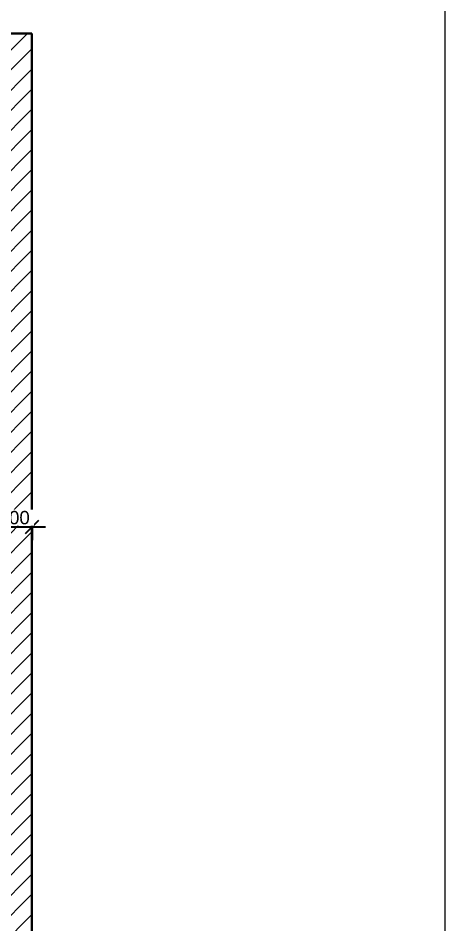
# Model space of a CAD drawing. Header units: millimetres. Extents: x 1680 to 166026, y 35966 to 91121.
# Drawn here: x 18966 to 23762, y 55993 to 66176 of the extents above; entities that cross this region are included whole.
import ezdxf

# ---------------------------------------------------------------- set-up
doc = ezdxf.new("R2010")
doc.units = ezdxf.units.MM
for name, color, linetype, lineweight in [('2D - Общий_Ном._пера__1', 7, 'Continuous', 15), ('A-ANNO-DIMS', 7, 'Continuous', 9), ('A-WALL', 255, 'Continuous', 18), ('A-WALL-PATT', 111, 'Continuous', 50)]:
    doc.layers.add(name, color=color, linetype=linetype, lineweight=lineweight)
doc.styles.add('Arial', font='arial.ttf', dxfattribs={"height": 150})
doc.dimstyles.new('Linear_-_3mm_Arial', dxfattribs={"dimscale": 304.8, "dimtxt": 153.03891, "dimasz": 0.492126, "dimexe": 0.492126, "dimexo": 0.328084, "dimgap": 0.082021, "dimtad": 1, "dimdec": 0, "dimzin": 0, "dimdsep": 46, "dimtxsty": 'Arial', "dimblk1": 'OBLIQUE', "dimblk2": 'OBLIQUE', "dimsah": 1, "dimcen": 0.09, "dimdle": 0.492126, "dimazin": 0, "dimtfac": 1, "dimtdec": 4, "dimtix": 1, "dimtmove": 0, "dimatfit": 3, "dimfxl": 1, "dimtvp": 1, "dimtfill": 1, "dimtolj": 1, "dimtzin": 0, "dimarcsym": 2})
pattern_1 = [(45, (15427.06, 59193.26), (-113.137, 113.137), [])]

# ---------------------------------------------------------------- blocks, each defined once
blk = doc.blocks.new('_Oblique')
at = {"color": 0, "linetype": 'ByBlock', "lineweight": -2}
blk.add_line((-0.5, -0.5), (0.5, 0.5), dxfattribs=at)
blk = doc.blocks.new('*D178')
at = {"layer": 'A-ANNO-DIMS', "color": 0, "lineweight": -2, "transparency": 16777216}
for p, q in [((18572, 60457), (19272, 60457)), ((18722, 60463), (18722, 60307)), ((19122, 60463), (19122, 60307))]:
    blk.add_line(p, q, dxfattribs=at)
at = {"layer": 'A-ANNO-DIMS', "color": 0, "lineweight": -2, "transparency": 16777216, "xscale": 149.9999920571061, "yscale": 149.9999920571061, "zscale": 149.9999920571061, "rotation": 180}
blk.add_blockref('_Oblique', (18722, 60457), dxfattribs=at)
at = {"layer": 'A-ANNO-DIMS', "color": 0, "lineweight": -2, "transparency": 16777216, "xscale": 149.9999920571061, "yscale": 149.9999920571061, "zscale": 149.9999920571061}
blk.add_blockref('_Oblique', (19122, 60457), dxfattribs=at)
at = {"layer": 'A-ANNO-DIMS', "color": 0, "transparency": 16777216, "insert": (18922, 60559), "char_height": 150, "width": 415.32, "attachment_point": 5, "style": 'Arial', "bg_fill": 3, "box_fill_scale": 1.1, "bg_fill_color": 256, "bg_fill_true_color": 13158600, "bg_fill_transparency": 0}
blk.add_mtext('\\A1;400', dxfattribs=at)
at = {"layer": 'Defpoints', "color": 0, "transparency": 16777216}
for p in [(18722, 60563), (19122, 60563), (19122, 60457)]:
    blk.add_point(p, dxfattribs=at)

msp = doc.modelspace()

# ---------------------------------------------------------------- hatches: boundary and pattern name
at = {"layer": 'A-WALL-PATT', "lineweight": 18}
h = msp.add_hatch(dxfattribs=at)
h.set_pattern_fill('FP_1', color=256, style=0, pattern_type=2)
h.set_pattern_definition(pattern_1)
h.paths.add_polyline_path([(19121.7, 65603.5), (19121.7, 66003.5), (11461.7, 66003.5), (11461.7, 65603.5), (18721.7, 65603.5)], flags=0)
h = msp.add_hatch(dxfattribs=at)
h.set_pattern_fill('FP_1', color=256, style=0, pattern_type=2)
h.set_pattern_definition(pattern_1)
h.paths.add_polyline_path([(18721.7, 45203.5), (19121.7, 45203.5), (19121.7, 65603.5), (18721.7, 65603.5), (18721.7, 45343.4)], flags=0)

# ---------------------------------------------------------------- linework, layer by layer
at = {"layer": 'A-WALL', "lineweight": 30}
for p, q in [((19121.7, 66003.5), (11461.7, 66003.5)), ((19121.7, 44803.5), (19121.7, 66003.5))]:
    msp.add_line(p, q, dxfattribs=at)

# ---------------------------------------------------------------- next in the draw order: dimensions: what is measured, and where the dimension line sits
at = {"layer": 'A-ANNO-DIMS'}
dim = msp.add_linear_dim(base=(19121.7, 60457.2), p1=(18721.7, 60563.3), p2=(19121.7, 60563.3), dimstyle='Linear_-_3mm_Arial', override={"dimpost": '<>', "dimfxl": 400}, dxfattribs=at)
dim.commit()
dim.dimension.update_dxf_attribs({"geometry": '*D178', "text_midpoint": (18921.7, 60558.8)})

# ---------------------------------------------------------------- next in the draw order: linework, layer by layer
at = {"layer": '2D - Общий_Ном._пера__1', "color": 253, "linetype": 'Continuous', "lineweight": 0}
msp.add_lwpolyline([(1679.8, 73202.2), (23762.1, 73202.2), (23762.1, 40910.2), (1679.8, 40910.2), (1679.8, 73202.2)], dxfattribs=at)

doc.saveas('drawing.dxf')
